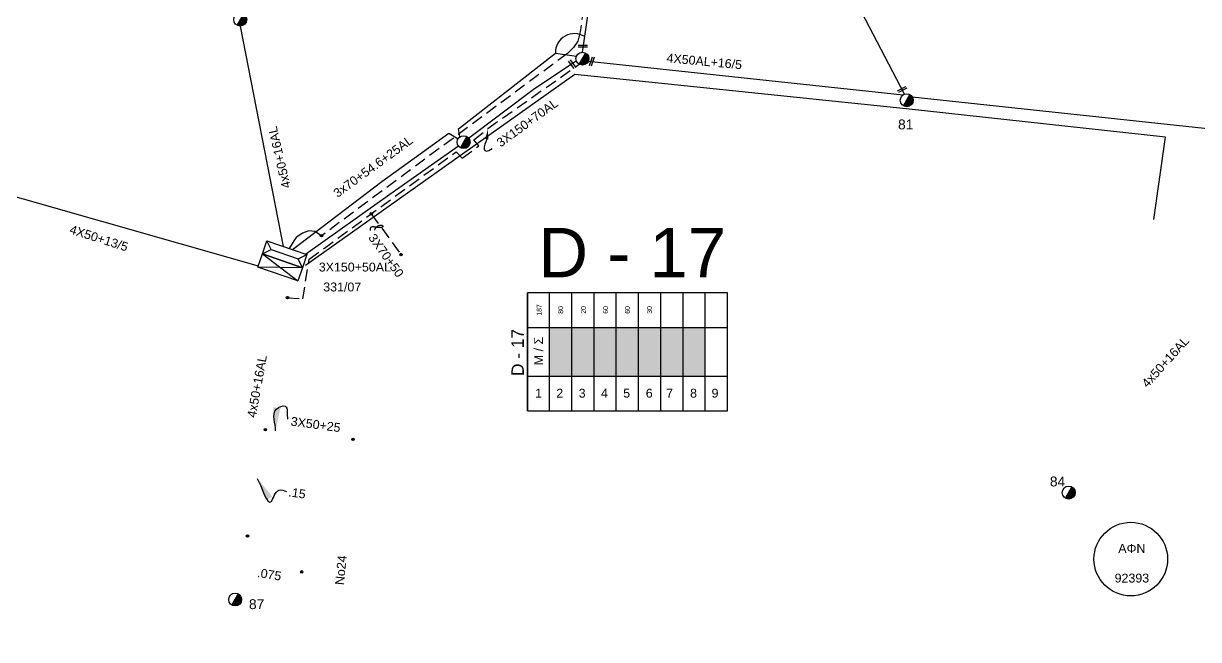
# Model space of a CAD drawing. Header units: millimetres. Extents: x 2893 to 4023, y 216 to 730.
# Drawn here: x 3511.7 to 3637.7, y 570 to 636.1 of the extents above; entities that cross this region are included whole.
import ezdxf
from ezdxf.enums import TextEntityAlignment as Align

# ---------------------------------------------------------------- set-up
doc = ezdxf.new("R2010")
doc.units = ezdxf.units.MM
doc.linetypes.add('DASHED', pattern=[19.05, 12.7, -6.35])
for name, color, linetype in [('Άγνωστα', 7, 'Continuous'), ('Ασφαλειοκιβώτια Χ.Τ 9 αναχωρήσεων', 7, 'Continuous'), ('Γυμνά εναέρια ΧΤ (3Φ)   4x50AL', 7, 'Continuous'), ('Γυμνά εναέρια ΧΤ και ΦΟΠ (3Φ)   4x50+16AL', 7, 'Continuous'), ('Επιγραφές - Σχήματα', 7, 'Continuous'), ('Καλώδια ΧΤ   3x150+50AL', 7, 'DASHED'), ('Καλώδια ΧΤ   3x150+70 AL', 7, 'DASHED'), ('Καλώδια ΧΤ   3x150+70AL', 7, 'DASHED'), ('Μηχανική τομή', 7, 'Continuous'), ('Στύλος ΦΜ', 7, 'Continuous'), ('Στύλος ΦΜ @ 1', 7, 'Continuous'), ('Συνδέσεις', 7, 'Continuous'), ('Συνεστραμμένα ΧΤ   3x70+54.6+25 AL', 7, 'SYN_LINE'), ('Υποσταθμός εναέριος πλεκτός', 7, 'Continuous'), ('Υπόβαθρο ΔΕΗ', 7, 'Continuous'), ('Υπόγεια Καλώδια Δικτύου ΧΤ   .075', 7, 'DASHED'), ('Υπόγεια καλώδια Παροχών ΧΤ   .15', 7, 'DASHED')]:
    doc.layers.add(name, color=color, linetype=linetype)
doc.styles.add('arial', font='ARIAL.TTF')
doc.styles.get("Standard").update_dxf_attribs({"font": 'ARIAL.TTF'})
doc.linetypes.add('SYN_LINE', pattern='A,0.5,-0.0001,["/\\/\\/\\/",Standard,S=0.1,R=0,X=0,Y=-0.05],-0.25', length=0.7501)
doc.dimstyles.new('ISO-25', dxfattribs={"dimtxt": 2.5, "dimasz": 2.5, "dimexe": 1.25, "dimexo": 0.625, "dimtad": 1, "dimtxsty": 'Standard', "dimcen": 2.5, "dimadec": 0, "dimazin": 0, "dimtfac": 1, "dimtmove": 0, "dimatfit": 3, "dimfxl": 1, "dimarcsym": 0})

# ---------------------------------------------------------------- blocks, each defined once
blk = doc.blocks.new('ΥΠΑΡΧΩΝ ΤΣΙΜΕΝΤΕΝΙΟΣ ΣΤΥΛΟΣ')
at = {"layer": 'Στύλος ΦΜ'}
blk.add_hatch(color=7, dxfattribs=at).paths.add_polyline_path([(-1.29, -2.28, 0.574793), (2.62, 0, 0.268822), (1.3, 2.27)])
blk.add_line((-1.29, -2.28), (1.3, 2.27), dxfattribs=at)
blk.add_circle((0, 0), 2.62, dxfattribs=at)
at = {"layer": 'Στύλος ΦΜ', "flags": 4}
for tag, p in [('ΑΡΙΘΜΟΣ', (-4.68, 8.05)), ('ΤΥΠΟΣ', (-4.91, 3.03))]:
    blk.add_attdef(tag, p, '', height=4, dxfattribs=at)
blk = doc.blocks.new('_ΣΥΝΔΕΣΗ')
at = {"layer": 'Συνδέσεις', "linetype": 'SYN_LINE', "ltscale": 40}
blk.add_hatch(color=256, dxfattribs=at).paths.add_polyline_path([(-116.75, 2339.64, 1), (-117.75, 2339.64, 1)])
at = {"layer": 'Συνδέσεις'}
blk.add_circle((-117.25, 2339.64), 0.5, dxfattribs=at)
blk = doc.blocks.new('ΑΣΦΑΛΕΙΟΚΙΒΩΤΙΟ ΥΠΟΣΤΑΘΜΟΥ 9 ΑΝΑΧΩΡΗΣΕΩΝ')
at = {"layer": 'Ασφαλειοκιβώτια Χ.Τ 9 αναχωρήσεων', "ltscale": 40}
for p, q in [((-23.8, 40.36), (24.02, 40.36)), ((-9.72, 40.36), (-9.72, -40.64)), ((9.94, 40.36), (9.94, -40.64)), ((-23.8, 31.36), (24.02, 31.36)), ((-23.8, 22.36), (24.02, 22.36)), ((-23.8, 13.36), (24.02, 13.36)), ((-23.8, 4.36), (24.02, 4.36)), ((-23.8, -4.64), (24.02, -4.64)), ((-23.8, -13.64), (24.02, -13.64)), ((-23.8, -22.64), (24.02, -22.64)), ((-23.8, -31.64), (24.02, -31.64))]:
    blk.add_line(p, q, dxfattribs=at)
at = {"layer": 'Ασφαλειοκιβώτια Χ.Τ 9 αναχωρήσεων'}
blk.add_lwpolyline([(-23.8, -40.64), (24.02, -40.64), (24.02, 40.36), (-23.8, 40.36)], close=True, dxfattribs=at)
for s, p in [('1', (-18.45, 37.24)), ('2', (-18.45, 28.67)), ('3', (-18.45, 19.6)), ('4', (-18.45, 10.58)), ('5', (-18.45, 1.57)), ('6', (-18.45, -7.57)), ('7', (-18.45, -15.81)), ('8', (-18.45, -25.5)), ('9', (-18.45, -34.19))]:
    blk.add_text(s, height=3.6, rotation=270, dxfattribs=at).set_placement(p)
at = {"layer": 'Ασφαλειοκιβώτια Χ.Τ 9 αναχωρήσεων', "ltscale": 40}
for tag, height, p in [('ΟΝΟΜΑ', 5, (-0.16, 44.31)), ('ΚΕΙΜΕΝΟ 1', 2, (17.06, 35.59)), ('ΚΕΙΜΕΝΟ 2', 2, (17.06, 26.88)), ('ΚΕΙΜΕΝΟ 3', 2, (17.06, 17.69)), ('ΚΕΙΜΕΝΟ 4', 2, (17.06, 8.71)), ('ΚΕΙΜΕΝΟ 5', 2, (17.06, -0.13)), ('ΚΕΙΜΕΝΟ 6', 2, (17.06, -9.05)), ('ΚΕΙΜΕΝΟ 7', 2, (17.06, -18.13)), ('ΚΕΙΜΕΝΟ 8', 2, (17.06, -26.85)), ('ΚΕΙΜΕΝΟ 9', 2, (17.06, -35.99)), ('ΣΧ', 2, (-0.1, -42.64))]:
    blk.add_attdef(tag, text='', height=height, dxfattribs=at).set_placement(p, align=Align.MIDDLE_CENTER)
blk = doc.blocks.new('ΥΠΟΣΤΑΘΜΟΣ ΕΝΑΕΡΙΟΣ ΠΛΕΚΤΟΣ')
at = {"layer": 'Υποσταθμός εναέριος πλεκτός', "ltscale": 40}
for points in [[(-8.57, 5.63), (8.57, 5.63), (8.57, 0), (-8.57, 0)], [(-8.57, 0), (8.57, 0), (8.57, -5.63), (-8.57, -5.63)]]:
    blk.add_lwpolyline(points, close=True, dxfattribs=at)
for points in [[(-5.75, 2.82), (-8.57, 5.63)], [(5.75, 2.82), (8.57, 5.63)], [(-8.57, 0), (-5.75, 2.82)], [(-8.57, 0), (8.57, -5.63)], [(8.57, 0), (-8.57, -5.63)], [(-5.75, 2.82), (5.75, 2.82)], [(8.57, 0), (5.75, 2.82)]]:
    blk.add_lwpolyline(points, dxfattribs=at)
at = {"layer": 'Υποσταθμός εναέριος πλεκτός', "linetype": 'SYN_LINE', "ltscale": 40, "flags": 1}
for tag, p in [('ΜΕΤΑΣΧΗΜΑΤΙΣΜΟΣ', (10.6, 1.9)), ('ΙΣΧΥΣ', (10.58, -0.89)), ('ΑΡΙΘΜΟΣ', (10.7, -3.61))]:
    blk.add_attdef(tag, p, '', height=1.8, dxfattribs=at)
blk = doc.blocks.new('ΜΗΧΑΝΙΚΗ ΤΟΜΗ')
at = {"layer": 'Μηχανική τομή', "ltscale": 40}
for p, q in [((-1.89, 0.78), (1.89, 0.78)), ((1.89, 0), (-1.89, 0))]:
    blk.add_line(p, q, dxfattribs=at)

msp = doc.modelspace()

# ---------------------------------------------------------------- hatches: boundary and pattern name
at = {"layer": 'Ασφαλειοκιβώτια Χ.Τ 9 αναχωρήσεων'}
h = msp.add_hatch(color=6, dxfattribs=at)
h.dxf.hatch_style = 1
h.paths.add_polyline_path([(3568.12, 603.48), (3568.12, 598.28), (3570.5, 598.28), (3570.5, 603.48)])
h = msp.add_hatch(color=2, dxfattribs=at)
h.dxf.hatch_style = 1
h.paths.add_polyline_path([(3570.5, 603.48), (3570.5, 598.28), (3572.89, 598.28), (3572.89, 603.48)])
h = msp.add_hatch(color=27, dxfattribs=at)
h.dxf.hatch_style = 1
h.paths.add_polyline_path([(3572.89, 603.48), (3572.89, 598.28), (3575.27, 598.28), (3575.27, 603.48)])
h = msp.add_hatch(color=5, dxfattribs=at)
h.dxf.hatch_style = 1
h.paths.add_polyline_path([(3575.27, 603.48), (3575.27, 598.28), (3577.66, 598.28), (3577.66, 603.48)])
h = msp.add_hatch(color=85, dxfattribs=at)
h.dxf.hatch_style = 1
h.paths.add_polyline_path([(3577.66, 603.48), (3577.66, 598.28), (3580.04, 598.28), (3580.04, 603.48)])
h = msp.add_hatch(color=30, dxfattribs=at)
h.dxf.hatch_style = 1
h.paths.add_polyline_path([(3580.04, 603.48), (3580.04, 598.28), (3582.43, 598.28), (3582.43, 603.48)])
h = msp.add_hatch(color=1, dxfattribs=at)
h.dxf.hatch_style = 1
h.paths.add_polyline_path([(3582.43, 603.48), (3582.43, 598.28), (3584.81, 598.28), (3584.81, 603.48)])

# ---------------------------------------------------------------- linework, layer by layer
at = {"layer": 'Άγνωστα', "color": 85, "linetype": 'DASHED', "ltscale": 0.1}
msp.add_lwpolyline([(3572.3, 641.58), (3571.39, 635.23), (3571.15, 634.21), (3570.68, 633.52), (3570.03, 632.9), (3570.03, 632.9), (3543.65, 613.33), (3543.64, 613.33), (3542.92, 613.79), (3542.27, 613.85), (3541.62, 613.62), (3540.94, 613.14), (3540.66, 612.77), (3540.16, 611.97)], dxfattribs=at)
at = {"layer": 'Άγνωστα', "color": 6, "linetype": 'DASHED', "ltscale": 0.1}
msp.add_lwpolyline([(3548.98, 615.68), (3552.17, 611.31)], dxfattribs=at)
at = {"layer": 'Άγνωστα', "color": 30, "ltscale": 0.1, "const_width": 0.000000318}
msp.add_lwpolyline([(3623.81, 586.46), (3638.43, 603.14)], dxfattribs=at)
at = {"layer": 'Άγνωστα', "color": 6, "linetype": 'DASHED', "ltscale": 0.1, "const_width": 0.000000318}
msp.add_lwpolyline([(3537.62, 592.51), (3547.04, 591.47)], dxfattribs=at)
at = {"layer": 'Γυμνά εναέρια ΧΤ (3Φ)   4x50AL', "color": 30, "ltscale": 0.1}
msp.add_lwpolyline([(3503.2, 619.68), (3536.86, 610.11)], dxfattribs=at)
at = {"layer": 'Γυμνά εναέρια ΧΤ και ΦΟΠ (3Φ)   4x50+16AL', "color": 1}
msp.add_lwpolyline([(3571.64, 633.04), (3573.88, 648.23)], dxfattribs=at)
at = {"layer": 'Γυμνά εναέρια ΧΤ και ΦΟΠ (3Φ)   4x50+16AL', "color": 5}
msp.add_lwpolyline([(3534.92, 635.84), (3539.54, 612.18)], dxfattribs=at)
at = {"layer": 'Γυμνά εναέρια ΧΤ και ΦΟΠ (3Φ)   4x50+16AL', "color": 2, "ltscale": 0.1}
for points in [[(3559.42, 623.82), (3566.49, 629.13), (3570.98, 632.12)], [(3572.28, 632.08), (3606.04, 628.46)], [(3607.02, 628.24), (3655.42, 623.06)], [(3541.91, 611.34), (3550.99, 617.8), (3558.33, 622.98)]]:
    msp.add_lwpolyline(points, dxfattribs=at)
at = {"layer": 'Γυμνά εναέρια ΧΤ και ΦΟΠ (3Φ)   4x50+16AL', "color": 27, "ltscale": 0.1, "const_width": 0.000000318}
for points in [[(3533.87, 574.76), (3539.64, 608.99)], [(3528.38, 545.38), (3533.74, 574.02)]]:
    msp.add_lwpolyline(points, dxfattribs=at)
at = {"layer": 'Γυμνά εναέρια ΧΤ και ΦΟΠ (3Φ)   4x50+16AL', "color": 30, "const_width": 0.000000318}
msp.add_lwpolyline([(3605.48, 565.46), (3623.14, 585.6)], dxfattribs=at)
at = {"layer": 'Επιγραφές - Σχήματα'}
for points in [[(3561.38, 623.69), (3561.26, 623.43), (3561.16, 623.15), (3561.1, 622.88), (3561.1, 622.65), (3561.17, 622.49), (3561.33, 622.42), (3561.58, 622.48), (3561.96, 622.69)], [(3549.35, 613.94), (3549.4, 614.07), (3549.46, 614.18), (3549.53, 614.27), (3549.6, 614.34), (3549.68, 614.39), (3549.75, 614.43), (3549.82, 614.45), (3549.89, 614.46), (3549.96, 614.47), (3550.01, 614.47), (3550.06, 614.47), (3550.1, 614.46), (3550.14, 614.44), (3550.17, 614.42), (3550.19, 614.4), (3550.21, 614.38), (3550.22, 614.36), (3550.22, 614.34), (3550.22, 614.32), (3550.21, 614.3), (3550.2, 614.28), (3550.18, 614.26), (3550.16, 614.25), (3550.13, 614.23), (3550.1, 614.22), (3550.07, 614.21), (3550.03, 614.21), (3549.99, 614.21), (3549.94, 614.2), (3549.89, 614.21), (3549.84, 614.21), (3549.78, 614.21), (3549.72, 614.22), (3549.66, 614.23), (3549.6, 614.24), (3549.53, 614.25), (3549.47, 614.26), (3549.41, 614.27), (3549.35, 614.27), (3549.29, 614.28), (3549.24, 614.29), (3549.19, 614.29), (3549.14, 614.29), (3549.1, 614.29), (3549.07, 614.28), (3549.03, 614.28), (3549, 614.27), (3548.97, 614.26), (3548.95, 614.25), (3548.93, 614.23), (3548.91, 614.2), (3548.89, 614.17), (3548.88, 614.12), (3548.88, 614.06), (3548.88, 613.98), (3548.88, 613.89)]]:
    msp.add_lwpolyline(points, dxfattribs=at)
msp.add_circle((3630.47, 578.63), 3.95, dxfattribs=at)
msp.add_arc((3570.77, 633), 2.03, 56.9032, 181.7543, dxfattribs=at)
msp.add_solid([(3561.2, 623.71), (3561.49, 624.75), (3561.55, 623.67)], dxfattribs=at)
at = {"layer": 'Καλώδια ΧΤ   3x150+70 AL', "color": 6, "ltscale": 0.1}
for points in [[(3561.5, 624.86), (3571.3, 631.74)], [(3539.99, 606.68), (3541.63, 606.57), (3542.33, 610.81), (3558.08, 622.35), (3558.75, 621.66), (3560.51, 622.97), (3559.99, 623.63), (3561.5, 624.86)]]:
    msp.add_lwpolyline(points, dxfattribs=at)
at = {"layer": 'Καλώδια ΧΤ   3x150+70AL', "color": 2, "linetype": 'Continuous', "ltscale": 0.1}
msp.add_lwpolyline([(3606.18, 628.53), (3600.76, 638.97)], dxfattribs=at)
at = {"layer": 'Συνεστραμμένα ΧΤ   3x70+54.6+25 AL', "color": 1, "ltscale": 10}
for points in [[(3558.5, 623.95), (3558.35, 624.81), (3568.75, 632.94), (3571, 632.61)], [(3540.53, 611.84), (3540.53, 611.84), (3550.1, 619.14), (3557.29, 624.34), (3558.3, 623.73)]]:
    msp.add_lwpolyline(points, dxfattribs=at)
at = {"layer": 'Υπόβαθρο ΔΕΗ', "ltscale": 0.1}
msp.add_lwpolyline([(3632.96, 615.07), (3632.96, 615.07), (3634.2, 623.9), (3606.38, 626.96), (3570.83, 630.64), (3541.94, 610.14), (3541.94, 610.14)], dxfattribs=at)
at = {"layer": 'Υπόβαθρο ΔΕΗ', "ltscale": 0.1, "const_width": 0.000000318}
for points in [[(3632.96, 615.07), (3569.82, 542.95), (3530.53, 546.5), (3541.94, 610.14)], [(3642.82, 606.68), (3593.22, 549.12), (3592.95, 538.73), (3640.48, 535.02), (3641.65, 550.37), (3722.34, 543.15), (3786.09, 614.77)], [(3504.09, 597.14), (3504.09, 597.14), (3451.89, 560.99), (3451.05, 550.61), (3516.54, 545.92), (3525.71, 598.86), (3525.71, 598.86), (3508.25, 600.26), (3504.09, 597.14)]]:
    msp.add_lwpolyline(points, dxfattribs=at)
at = {"layer": 'Υπόγεια Καλώδια Δικτύου ΧΤ   .075', "color": 6, "ltscale": 0.1, "const_width": 0.000000318}
msp.add_lwpolyline([(3535.68, 580.97), (3535.26, 578.44), (3541.52, 577.25)], dxfattribs=at)
at = {"layer": 'Υπόγεια καλώδια Παροχών ΧΤ   .15', "color": 6, "ltscale": 0.1, "const_width": 0.000000318}
msp.add_lwpolyline([(3540.38, 608.74), (3540.38, 608.74), (3537.62, 592.51), (3535.72, 581.23)], dxfattribs=at)

# ---------------------------------------------------------------- block references
at = {"color": 62, "xscale": 0.2649871955223772, "yscale": 0.2649871955223772, "zscale": 0.2649871955223772}
for p in [(3568.69, -27.46), (3578.09, -28.5), (3566.77, -38.87), (3572.59, -42.72)]:
    msp.add_blockref('_ΣΥΝΔΕΣΗ', p, dxfattribs=at)
at = {"layer": 'Ασφαλειοκιβώτια Χ.Τ 9 αναχωρήσεων', "color": 62, "xscale": 0.2649871955223772, "yscale": 0.2649871955223772, "zscale": 0.2649871955223772, "rotation": 90}
msp.add_blockref('ΑΣΦΑΛΕΙΟΚΙΒΩΤΙΟ ΥΠΟΣΤΑΘΜΟΥ 9 ΑΝΑΧΩΡΗΣΕΩΝ', (3576.43, 600.85), dxfattribs=at).add_auto_attribs({'ΟΝΟΜΑ': 'D - 17', 'ΚΕΙΜΕΝΟ 2': '80', 'ΚΕΙΜΕΝΟ 1': '187', 'ΚΕΙΜΕΝΟ 3': '20', 'ΚΕΙΜΕΝΟ 4': '60', 'ΚΕΙΜΕΝΟ 5': '60', 'ΚΕΙΜΕΝΟ 6': '30'})
at = {"layer": 'Μηχανική τομή'}
for p, xscale, yscale, zscale, rotation in [((3571.67, 633.79), 0.2649871955223757, 0.2649871955223757, 0.2649871955223757, 179.139706343075), ((3570.45, 631.68), 0.2649871955224334, 0.2649871955224334, 0.2649871955224334, 307.3527958626576), ((3572.55, 632.07), 0.2649871955224098, 0.2649871955224098, 0.2649871955224098, 252.0118968856169), ((3605.9, 629.13), 0.2649871955224101, 0.2649871955224101, 0.2649871955224101, 207.062147544216)]:
    msp.add_blockref('ΜΗΧΑΝΙΚΗ ΤΟΜΗ', p, dxfattribs=dict(at, xscale=xscale, yscale=yscale, zscale=zscale, rotation=rotation))
at = {"layer": 'Στύλος ΦΜ @ 1', "ltscale": 40, "xscale": 0.2649871955223772, "yscale": 0.2649871955223772, "zscale": 0.2649871955223772}
for p in [(3534.92, 636.53), (3571.64, 632.34), (3558.89, 623.38)]:
    msp.add_blockref('ΥΠΑΡΧΩΝ ΤΣΙΜΕΝΤΕΝΙΟΣ ΣΤΥΛΟΣ', p, dxfattribs=at)
at = {"layer": 'Στύλος ΦΜ @ 1', "ltscale": 40}
ref = msp.add_blockref('ΥΠΑΡΧΩΝ ΤΣΙΜΕΝΤΕΝΙΟΣ ΣΤΥΛΟΣ', (3606.43, 627.88), dxfattribs=dict(at, xscale=0.2649871955223772, yscale=0.2649871955223772, zscale=0.2649871955223772))
ref.add_attrib('ΤΥΠΟΣ', '81', (3605.5, 624.75), dxfattribs={"layer": 'Στύλος ΦΜ', "height": 1.06, "flags": 4})
ref = msp.add_blockref('ΥΠΑΡΧΩΝ ΤΣΙΜΕΝΤΕΝΙΟΣ ΣΤΥΛΟΣ', (3623.81, 585.77), dxfattribs=dict(at, xscale=0.2649871955223772, yscale=0.2649871955223772, zscale=0.2649871955223772))
ref.add_attrib('ΤΥΠΟΣ', '84', (3621.79, 586.43), dxfattribs={"layer": 'Στύλος ΦΜ', "height": 1.06, "flags": 4})
ref = msp.add_blockref('ΥΠΑΡΧΩΝ ΤΣΙΜΕΝΤΕΝΙΟΣ ΣΤΥΛΟΣ', (3534.38, 574.29), dxfattribs=dict(at, xscale=0.2649871955223772, yscale=0.2649871955223772, zscale=0.2649871955223772))
ref.add_attrib('ΤΥΠΟΣ', '87', (3535.86, 573.26), dxfattribs={"layer": 'Στύλος ΦΜ', "height": 1.06, "flags": 4})
at = {"layer": 'Συνδέσεις', "xscale": 0.2649871955223772, "yscale": 0.2649871955223772, "zscale": 0.2649871955223772}
for p in [(3580.05, -4.29), (3574.71, -6.64), (3583.24, -8.66), (3571.06, -13.29)]:
    msp.add_blockref('_ΣΥΝΔΕΣΗ', p, dxfattribs=at)
at = {"layer": 'Υποσταθμός εναέριος πλεκτός', "xscale": 0.2649871955223167, "yscale": 0.2649871955223167, "zscale": 0.2649871955223167, "rotation": 341.07939202932}
msp.add_blockref('ΥΠΟΣΤΑΘΜΟΣ ΕΝΑΕΡΙΟΣ ΠΛΕΚΤΟΣ', (3539.45, 610.64), dxfattribs=at)

# ---------------------------------------------------------------- texts
at = {"layer": 'Άγνωστα', "char_height": 0.954, "attachment_point": 1, "style": 'arial'}
for s, insert, width, rotation in [('3X70+50', (3549.39, 613.67), 89.2327, 305.8898), ('3X50+25', (3540.42, 593.91), 9.1403, 352.3292)]:
    msp.add_mtext(s, dxfattribs=dict(at, insert=insert, width=width, rotation=rotation))
at = {"layer": 'Ασφαλειοκιβώτια Χ.Τ 9 αναχωρήσεων', "insert": (3566.46, 598.28), "char_height": 0.954, "width": 5.2082, "attachment_point": 1, "rotation": 90}
msp.add_mtext('\\pi1.1572;Μ / Σ', dxfattribs=at)
at = {"layer": 'Γυμνά εναέρια ΧΤ (3Φ)   4x50AL', "insert": (3516.82, 614.52), "char_height": 0.954, "width": 89.2327, "attachment_point": 1, "rotation": 342.2366, "style": 'arial'}
msp.add_mtext('4X50+13/5', dxfattribs=at)
at = {"layer": 'Γυμνά εναέρια ΧΤ και ΦΟΠ (3Φ)   4x50+16AL', "char_height": 0.954, "width": 89.2327, "attachment_point": 1, "style": 'arial'}
for s, insert, rotation in [('4X50AL+16/5', (3580.72, 632.91), 354.6244), ('4x50+16AL', (3539.42, 618.33), 102.9923), ('4x50+16AL', (3631.55, 597.59), 47.9344), ('4x50+16AL', (3535.65, 593.92), 79.7902)]:
    msp.add_mtext(s, dxfattribs=dict(at, insert=insert, rotation=rotation))
at = {"layer": 'Επιγραφές - Σχήματα', "linetype": 'Continuous', "insert": (3566.9, 614.18), "char_height": 5.3, "width": 25.5355, "attachment_point": 1}
msp.add_mtext('D - 17', dxfattribs=at)
at = {"layer": 'Επιγραφές - Σχήματα', "char_height": 0.954, "attachment_point": 1, "style": 'arial'}
for s, insert, width in [('331/07', (3543.83, 608.31), 89.2327), ('\\pi1.2793;ΑΦΝ\\P\\pi2.682;\\P\\pi0.88696;92393', (3627.85, 580.25), 5.3639)]:
    msp.add_mtext(s, dxfattribs=dict(at, insert=insert, width=width))
at = {"layer": 'Επιγραφές - Σχήματα', "insert": (3545.09, 575.9), "char_height": 0.954, "width": 89.2327, "attachment_point": 1, "rotation": 84.4274, "style": 'arial'}
msp.add_mtext('No24', dxfattribs=at)
at = {"layer": 'Καλώδια ΧΤ   3x150+50AL', "insert": (3543.35, 610.45), "char_height": 0.954, "width": 89.2327, "attachment_point": 1, "style": 'arial'}
msp.add_mtext('3X150+50AL', dxfattribs=at)
at = {"layer": 'Καλώδια ΧΤ   3x150+70 AL', "insert": (3562.31, 623.57), "char_height": 0.954, "width": 89.2327, "attachment_point": 1, "rotation": 36.0663, "style": 'arial'}
msp.add_mtext('3X150+70AL', dxfattribs=at)
at = {"layer": 'Συνεστραμμένα ΧΤ   3x70+54.6+25 AL', "insert": (3544.8, 618.15), "char_height": 0.954, "width": 89.2327, "attachment_point": 1, "rotation": 36.1883, "style": 'arial'}
msp.add_mtext('3x70+54.6+25AL', dxfattribs=at)
at = {"layer": 'Υπόγεια Καλώδια Δικτύου ΧΤ   .075', "insert": (3536.84, 577.66), "char_height": 0.954, "width": 89.2327, "attachment_point": 1, "rotation": 351.0081, "style": 'arial'}
msp.add_mtext('.075', dxfattribs=at)
at = {"layer": 'Υπόγεια καλώδια Παροχών ΧΤ   .15', "insert": (3540.18, 586.32), "char_height": 0.954, "width": 89.2327, "attachment_point": 1, "rotation": 351.695, "style": 'arial'}
msp.add_mtext('.15', dxfattribs=at)

# ---------------------------------------------------------------- leaders
at = {"layer": 'Επιγραφές - Σχήματα', "path_type": 1}
for points in [[(3538.71, 592.39), (3538.83, 594.73), (3539.74, 595.03), (3540, 593.64)], [(3536.74, 587.29), (3538.22, 584.77), (3539.1, 586.04), (3539.88, 585.9)]]:
    msp.add_leader(points, dimstyle='ISO-25', override={"dimgap": 0.625, "dimtad": 0}, dxfattribs=at)

doc.saveas('drawing.dxf')
